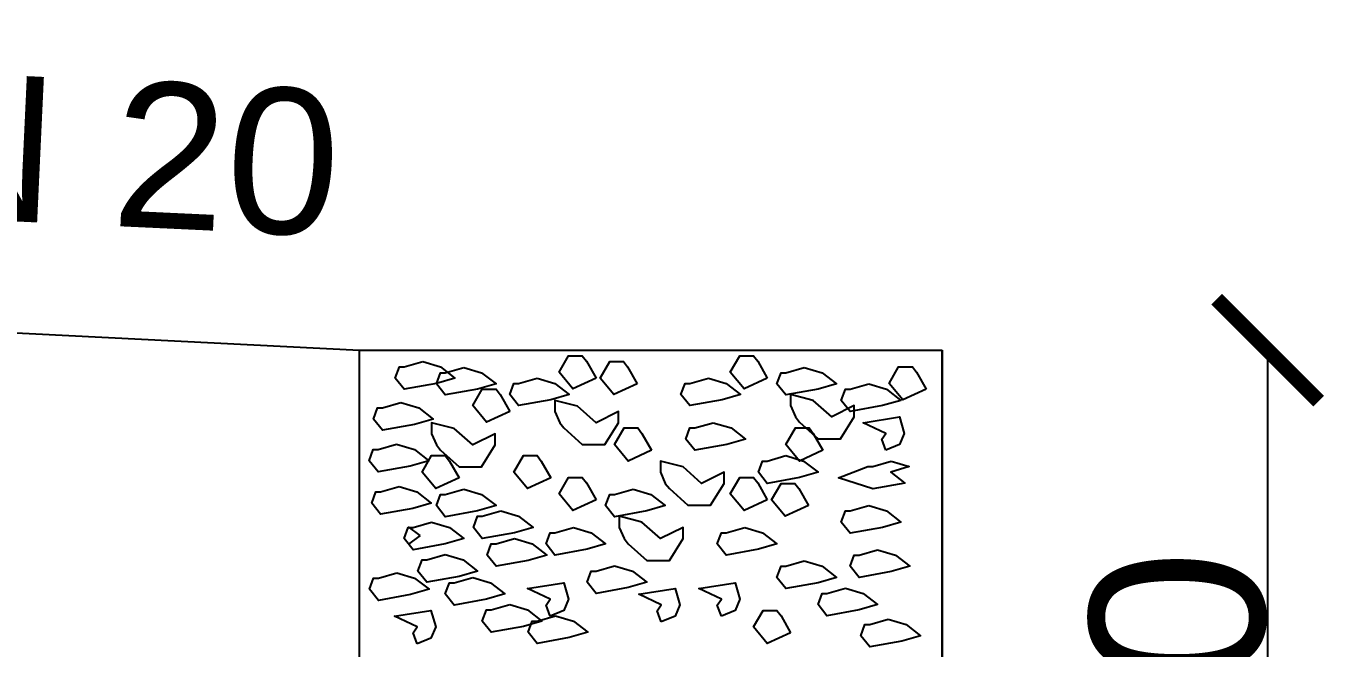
# Model space of a CAD drawing. Header units: metres. Extents: x 145568 to 146222, y 212280 to 212437.
# Drawn here: x 145961.692 to 145963.92, y 212354.165 to 212355.232 of the extents above; entities that cross this region are included whole.
import ezdxf

# ---------------------------------------------------------------- set-up
doc = ezdxf.new("R2010")
doc.units = ezdxf.units.M
doc.styles.get("Standard").update_dxf_attribs({"font": 'arial.ttf'})
doc.dimstyles.new('Scale-100 Metre', dxfattribs={"dimtxt": 0.3, "dimasz": 0.175, "dimexe": 0.125, "dimexo": 0.0625, "dimgap": 0, "dimtad": 1, "dimzin": 3, "dimdsep": 46, "dimtxsty": 'Standard', "dimblk": 'ARCHTICK', "dimcen": -0.09, "dimse1": 1, "dimse2": 1, "dimclrd": 3, "dimclrt": 7, "dimadec": 0, "dimazin": 0, "dimtfac": 0.65, "dimtofl": 0, "dimtmove": 0, "dimatfit": 3, "dimfxl": 0, "dimtzin": 0, "dimlwd": -1, "dimarcsym": 0})

# ---------------------------------------------------------------- blocks, each defined once
blk = doc.blocks.new('_ArchTick')
at = {"color": 0, "linetype": 'ByBlock', "const_width": 0.15}
blk.add_lwpolyline([(-0.5, -0.5), (0.5, 0.5)], dxfattribs=at)
blk = doc.blocks.new('*D94')
at = {"color": 3}
blk.add_line((145963.8228, 212354.6761), (145963.8228, 212353.1761), dxfattribs=at)
at = {"layer": 'Defpoints', "color": 0}
for p in [(145963.2645, 212354.6761), (145963.2645, 212353.1761), (145963.8228, 212353.1761)]:
    blk.add_point(p, dxfattribs=at)
at = {"color": 3, "xscale": 0.175, "yscale": 0.175, "zscale": 0.175}
for p, rotation in [((145963.8228, 212354.6761), 90), ((145963.8228, 212353.1761), 270)]:
    blk.add_blockref('_ArchTick', p, dxfattribs=dict(at, rotation=rotation))
at = {"color": 7, "insert": (145963.6696, 212353.9261), "char_height": 0.3, "attachment_point": 5, "rotation": 90}
blk.add_mtext('1.50', dxfattribs=at)

msp = doc.modelspace()

# ---------------------------------------------------------------- linework, layer by layer
at = {"color": 1, "ltscale": 7}
msp.add_line((145957.6508, 212354.9068, -0.1885), (145962.2645, 212354.6761, -0.1885), dxfattribs=at)
for p, q in [((145962.2645, 212353.1761, -0.1885), (145962.2645, 212354.6761, -0.1885)), ((145962.2645, 212354.6761, -0.1885), (145963.2395, 212354.6761, -0.1885)), ((145963.2645, 212353.1761, -0.1885), (145963.2645, 212354.6761, -0.1885))]:
    msp.add_line(p, q)
at = {"color": 8}
for q in [(145962.3487, 212354.3729, -0.1885), (145962.3487, 212354.3431, -0.1885)]:
    msp.add_line((145962.3682, 212354.358, -0.1885), q, dxfattribs=at)
at = {"color": 175, "elevation": -0.1413}
msp.add_lwpolyline([(145963.2645, 212354.6761), (145963.2645, 212353.1761), (145962.2645, 212353.1761), (145962.2645, 212354.6761), (145963.2645, 212354.6761)], dxfattribs=at)
at = {"color": 8, "elevation": -0.1413}
for points in [[(145962.3728, 212354.6565), (145962.4034, 212354.6474), (145962.4281, 212354.6282), (145962.3963, 212354.6191), (145962.341, 212354.6091), (145962.3258, 212354.6282), (145962.3328, 212354.6474), (145962.341, 212354.6474)], [(145962.3728, 212354.6565), (145962.4034, 212354.6474), (145962.4281, 212354.6282), (145962.3963, 212354.6191), (145962.341, 212354.6091), (145962.3258, 212354.6282), (145962.3328, 212354.6474), (145962.341, 212354.6474)], [(145962.6703, 212354.6282), (145962.6303, 212354.6099), (145962.6068, 212354.6382), (145962.6232, 212354.6665), (145962.6467, 212354.6665), (145962.6538, 212354.6574)], [(145962.6703, 212354.6282), (145962.6303, 212354.6099), (145962.6068, 212354.6382), (145962.6232, 212354.6665), (145962.6467, 212354.6665), (145962.6538, 212354.6574)], [(145962.7408, 212354.6182), (145962.7008, 212354.5999), (145962.6773, 212354.6282), (145962.6938, 212354.6565), (145962.7173, 212354.6565), (145962.7243, 212354.6474)], [(145962.7408, 212354.6182), (145962.7008, 212354.5999), (145962.6773, 212354.6282), (145962.6938, 212354.6565), (145962.7173, 212354.6565), (145962.7243, 212354.6474)], [(145962.9642, 212354.6282), (145962.9242, 212354.6099), (145962.9007, 212354.6382), (145962.9172, 212354.6665), (145962.9407, 212354.6665), (145962.9477, 212354.6574)], [(145962.9642, 212354.6282), (145962.9242, 212354.6099), (145962.9007, 212354.6382), (145962.9172, 212354.6665), (145962.9407, 212354.6665), (145962.9477, 212354.6574)], [(145962.4433, 212354.6465), (145962.4739, 212354.6374), (145962.4986, 212354.6182), (145962.4669, 212354.6091), (145962.4116, 212354.5991), (145962.3963, 212354.6182), (145962.4034, 212354.6374), (145962.4116, 212354.6374)], [(145962.4433, 212354.6465), (145962.4739, 212354.6374), (145962.4986, 212354.6182), (145962.4669, 212354.6091), (145962.4116, 212354.5991), (145962.3963, 212354.6182), (145962.4034, 212354.6374), (145962.4116, 212354.6374)], [(145963.0277, 212354.6465), (145963.0582, 212354.6374), (145963.0829, 212354.6182), (145963.0512, 212354.6091), (145962.9959, 212354.5991), (145962.9806, 212354.6182), (145962.9877, 212354.6374), (145962.9959, 212354.6374)], [(145963.0277, 212354.6465), (145963.0582, 212354.6374), (145963.0829, 212354.6182), (145963.0512, 212354.6091), (145962.9959, 212354.5991), (145962.9806, 212354.6182), (145962.9877, 212354.6374), (145962.9959, 212354.6374)], [(145963.2366, 212354.6091), (145963.1966, 212354.5908), (145963.1731, 212354.6191), (145963.1896, 212354.6474), (145963.2131, 212354.6474), (145963.2201, 212354.6382)], [(145963.2366, 212354.6091), (145963.1966, 212354.5908), (145963.1731, 212354.6191), (145963.1896, 212354.6474), (145963.2131, 212354.6474), (145963.2201, 212354.6382)], [(145962.5221, 212354.5708), (145962.4821, 212354.5525), (145962.4586, 212354.5808), (145962.4751, 212354.6091), (145962.4986, 212354.6091), (145962.5057, 212354.5999)], [(145962.5221, 212354.5708), (145962.4821, 212354.5525), (145962.4586, 212354.5808), (145962.4751, 212354.6091), (145962.4986, 212354.6091), (145962.5057, 212354.5999)], [(145962.5691, 212354.6282), (145962.5997, 212354.6191), (145962.6244, 212354.5999), (145962.5927, 212354.5908), (145962.5374, 212354.5808), (145962.5221, 212354.5999), (145962.5292, 212354.6191), (145962.5374, 212354.6191)], [(145962.5691, 212354.6282), (145962.5997, 212354.6191), (145962.6244, 212354.5999), (145962.5927, 212354.5908), (145962.5374, 212354.5808), (145962.5221, 212354.5999), (145962.5292, 212354.6191), (145962.5374, 212354.6191)], [(145962.8631, 212354.6282), (145962.8936, 212354.6191), (145962.9183, 212354.5999), (145962.8866, 212354.5908), (145962.8313, 212354.5808), (145962.816, 212354.5999), (145962.8231, 212354.6191), (145962.8313, 212354.6191)], [(145962.8631, 212354.6282), (145962.8936, 212354.6191), (145962.9183, 212354.5999), (145962.8866, 212354.5908), (145962.8313, 212354.5808), (145962.816, 212354.5999), (145962.8231, 212354.6191), (145962.8313, 212354.6191)], [(145963.1382, 212354.6182), (145963.1688, 212354.6091), (145963.1935, 212354.5899), (145963.1617, 212354.5808), (145963.1065, 212354.5708), (145963.0912, 212354.5899), (145963.0982, 212354.6091), (145963.1065, 212354.6091)], [(145963.1382, 212354.6182), (145963.1688, 212354.6091), (145963.1935, 212354.5899), (145963.1617, 212354.5808), (145963.1065, 212354.5708), (145963.0912, 212354.5899), (145963.0982, 212354.6091), (145963.1065, 212354.6091)], [(145962.3353, 212354.586), (145962.3659, 212354.5768), (145962.3906, 212354.5577), (145962.3588, 212354.5485), (145962.3036, 212354.5385), (145962.2883, 212354.5577), (145962.2953, 212354.5768), (145962.3036, 212354.5768)], [(145962.3353, 212354.586), (145962.3659, 212354.5768), (145962.3906, 212354.5577), (145962.3588, 212354.5485), (145962.3036, 212354.5385), (145962.2883, 212354.5577), (145962.2953, 212354.5768), (145962.3036, 212354.5768)], [(145962.615, 212354.5425), (145962.6467, 212354.5142), (145962.6855, 212354.5142), (145962.7091, 212354.5516), (145962.7091, 212354.5708), (145962.6703, 212354.5516), (145962.6385, 212354.5799), (145962.5997, 212354.5899), (145962.5997, 212354.5708), (145962.6079, 212354.5516)], [(145962.615, 212354.5425), (145962.6467, 212354.5142), (145962.6855, 212354.5142), (145962.7091, 212354.5516), (145962.7091, 212354.5708), (145962.6703, 212354.5516), (145962.6385, 212354.5799), (145962.5997, 212354.5899), (145962.5997, 212354.5708), (145962.6079, 212354.5516)], [(145963.0194, 212354.5525), (145963.0512, 212354.5241), (145963.09, 212354.5241), (145963.1135, 212354.5616), (145963.1135, 212354.5808), (145963.0747, 212354.5616), (145963.043, 212354.5899), (145963.0042, 212354.5999), (145963.0042, 212354.5808), (145963.0124, 212354.5616)], [(145963.0194, 212354.5525), (145963.0512, 212354.5241), (145963.09, 212354.5241), (145963.1135, 212354.5616), (145963.1135, 212354.5808), (145963.0747, 212354.5616), (145963.043, 212354.5899), (145963.0042, 212354.5999), (145963.0042, 212354.5808), (145963.0124, 212354.5616)], [(145962.4034, 212354.5042), (145962.4351, 212354.4759), (145962.4739, 212354.4759), (145962.4974, 212354.5133), (145962.4974, 212354.5325), (145962.4586, 212354.5133), (145962.4269, 212354.5416), (145962.3881, 212354.5516), (145962.3881, 212354.5325), (145962.3963, 212354.5133)], [(145962.4034, 212354.5042), (145962.4351, 212354.4759), (145962.4739, 212354.4759), (145962.4974, 212354.5133), (145962.4974, 212354.5325), (145962.4586, 212354.5133), (145962.4269, 212354.5416), (145962.3881, 212354.5516), (145962.3881, 212354.5325), (145962.3963, 212354.5133)], [(145962.7655, 212354.5042), (145962.7255, 212354.4858), (145962.702, 212354.5142), (145962.7185, 212354.5425), (145962.742, 212354.5425), (145962.749, 212354.5333)], [(145962.7655, 212354.5042), (145962.7255, 212354.4858), (145962.702, 212354.5142), (145962.7185, 212354.5425), (145962.742, 212354.5425), (145962.749, 212354.5333)], [(145962.8713, 212354.5516), (145962.9019, 212354.5425), (145962.9266, 212354.5233), (145962.8948, 212354.5142), (145962.8396, 212354.5042), (145962.8243, 212354.5233), (145962.8313, 212354.5425), (145962.8396, 212354.5425)], [(145962.8713, 212354.5516), (145962.9019, 212354.5425), (145962.9266, 212354.5233), (145962.8948, 212354.5142), (145962.8396, 212354.5042), (145962.8243, 212354.5233), (145962.8313, 212354.5425), (145962.8396, 212354.5425)], [(145963.0594, 212354.5042), (145963.0194, 212354.4858), (145962.9959, 212354.5142), (145963.0124, 212354.5425), (145963.0359, 212354.5425), (145963.043, 212354.5333)], [(145963.0594, 212354.5042), (145963.0194, 212354.4858), (145962.9959, 212354.5142), (145963.0124, 212354.5425), (145963.0359, 212354.5425), (145963.043, 212354.5333)], [(145963.1676, 212354.5042), (145963.1605, 212354.5233), (145963.1676, 212354.5333), (145963.1288, 212354.5516), (145963.1911, 212354.5616), (145963.1993, 212354.5333), (145963.1911, 212354.5142)], [(145963.1676, 212354.5042), (145963.1605, 212354.5233), (145963.1676, 212354.5333), (145963.1288, 212354.5516), (145963.1911, 212354.5616), (145963.1993, 212354.5333), (145963.1911, 212354.5142)], [(145962.3279, 212354.5147), (145962.3585, 212354.5055), (145962.3832, 212354.4864), (145962.3515, 212354.4772), (145962.2962, 212354.4672), (145962.2809, 212354.4864), (145962.288, 212354.5055), (145962.2962, 212354.5055)], [(145962.4351, 212354.4567), (145962.3951, 212354.4384), (145962.3716, 212354.4667), (145962.3881, 212354.495), (145962.4116, 212354.495), (145962.4186, 212354.4858)], [(145962.4351, 212354.4567), (145962.3951, 212354.4384), (145962.3716, 212354.4667), (145962.3881, 212354.495), (145962.4116, 212354.495), (145962.4186, 212354.4858)], [(145962.5927, 212354.4567), (145962.5527, 212354.4384), (145962.5292, 212354.4667), (145962.5456, 212354.495), (145962.5691, 212354.495), (145962.5762, 212354.4858)], [(145962.5927, 212354.4567), (145962.5527, 212354.4384), (145962.5292, 212354.4667), (145962.5456, 212354.495), (145962.5691, 212354.495), (145962.5762, 212354.4858)], [(145962.7961, 212354.4384), (145962.8278, 212354.4101), (145962.8666, 212354.4101), (145962.8901, 212354.4475), (145962.8901, 212354.4667), (145962.8513, 212354.4475), (145962.8196, 212354.4759), (145962.7808, 212354.4858), (145962.7808, 212354.4667), (145962.789, 212354.4475)], [(145962.7961, 212354.4384), (145962.8278, 212354.4101), (145962.8666, 212354.4101), (145962.8901, 212354.4475), (145962.8901, 212354.4667), (145962.8513, 212354.4475), (145962.8196, 212354.4759), (145962.7808, 212354.4858), (145962.7808, 212354.4667), (145962.789, 212354.4475)], [(145962.9959, 212354.495), (145963.0265, 212354.4858), (145963.0512, 212354.4667), (145963.0194, 212354.4575), (145962.9642, 212354.4475), (145962.9489, 212354.4667), (145962.956, 212354.4858), (145962.9642, 212354.4858)], [(145962.9959, 212354.495), (145963.0265, 212354.4858), (145963.0512, 212354.4667), (145963.0194, 212354.4575), (145962.9642, 212354.4475), (145962.9489, 212354.4667), (145962.956, 212354.4858), (145962.9642, 212354.4858)], [(145963.1769, 212354.4854), (145963.2074, 212354.4763), (145963.1761, 212354.4667), (145963.2004, 212354.448), (145963.1451, 212354.438), (145963.0863, 212354.4571), (145963.1369, 212354.4763), (145963.1451, 212354.4763)], [(145962.6703, 212354.4192), (145962.6303, 212354.4009), (145962.6068, 212354.4292), (145962.6232, 212354.4575), (145962.6467, 212354.4575), (145962.6538, 212354.4484)], [(145962.6703, 212354.4192), (145962.6303, 212354.4009), (145962.6068, 212354.4292), (145962.6232, 212354.4575), (145962.6467, 212354.4575), (145962.6538, 212354.4484)], [(145962.9642, 212354.4192), (145962.9242, 212354.4009), (145962.9007, 212354.4292), (145962.9172, 212354.4575), (145962.9407, 212354.4575), (145962.9477, 212354.4484)], [(145962.9642, 212354.4192), (145962.9242, 212354.4009), (145962.9007, 212354.4292), (145962.9172, 212354.4575), (145962.9407, 212354.4575), (145962.9477, 212354.4484)], [(145962.3324, 212354.4418), (145962.363, 212354.4327), (145962.3876, 212354.4135), (145962.3559, 212354.4043), (145962.3006, 212354.3944), (145962.2854, 212354.4135), (145962.2924, 212354.4327), (145962.3006, 212354.4327)], [(145962.4433, 212354.4376), (145962.4739, 212354.4284), (145962.4986, 212354.4092), (145962.4669, 212354.4001), (145962.4116, 212354.3901), (145962.3963, 212354.4092), (145962.4034, 212354.4284), (145962.4116, 212354.4284)], [(145962.4433, 212354.4376), (145962.4739, 212354.4284), (145962.4986, 212354.4092), (145962.4669, 212354.4001), (145962.4116, 212354.3901), (145962.3963, 212354.4092), (145962.4034, 212354.4284), (145962.4116, 212354.4284)], [(145962.7337, 212354.4376), (145962.7643, 212354.4284), (145962.789, 212354.4092), (145962.7573, 212354.4001), (145962.702, 212354.3901), (145962.6867, 212354.4092), (145962.6938, 212354.4284), (145962.702, 212354.4284)], [(145962.7337, 212354.4376), (145962.7643, 212354.4284), (145962.789, 212354.4092), (145962.7573, 212354.4001), (145962.702, 212354.3901), (145962.6867, 212354.4092), (145962.6938, 212354.4284), (145962.702, 212354.4284)], [(145963.0347, 212354.4092), (145962.9948, 212354.3909), (145962.9712, 212354.4192), (145962.9877, 212354.4475), (145963.0112, 212354.4475), (145963.0183, 212354.4384)], [(145963.0347, 212354.4092), (145962.9948, 212354.3909), (145962.9712, 212354.4192), (145962.9877, 212354.4475), (145963.0112, 212354.4475), (145963.0183, 212354.4384)], [(145963.1382, 212354.4092), (145963.1688, 212354.4001), (145963.1935, 212354.3809), (145963.1617, 212354.3718), (145963.1065, 212354.3618), (145963.0912, 212354.3809), (145963.0982, 212354.4001), (145963.1065, 212354.4001)], [(145963.1382, 212354.4092), (145963.1688, 212354.4001), (145963.1935, 212354.3809), (145963.1617, 212354.3718), (145963.1065, 212354.3618), (145963.0912, 212354.3809), (145963.0982, 212354.4001), (145963.1065, 212354.4001)], [(145962.5068, 212354.4001), (145962.5374, 212354.3909), (145962.5621, 212354.3718), (145962.5303, 212354.3626), (145962.4751, 212354.3526), (145962.4598, 212354.3718), (145962.4669, 212354.3909), (145962.4751, 212354.3909)], [(145962.5068, 212354.4001), (145962.5374, 212354.3909), (145962.5621, 212354.3718), (145962.5303, 212354.3626), (145962.4751, 212354.3526), (145962.4598, 212354.3718), (145962.4669, 212354.3909), (145962.4751, 212354.3909)], [(145962.7255, 212354.3435), (145962.7573, 212354.3152), (145962.7961, 212354.3152), (145962.8196, 212354.3526), (145962.8196, 212354.3718), (145962.7808, 212354.3526), (145962.749, 212354.3809), (145962.7102, 212354.3909), (145962.7102, 212354.3718), (145962.7185, 212354.3526)], [(145962.7255, 212354.3435), (145962.7573, 212354.3152), (145962.7961, 212354.3152), (145962.8196, 212354.3526), (145962.8196, 212354.3718), (145962.7808, 212354.3526), (145962.749, 212354.3809), (145962.7102, 212354.3909), (145962.7102, 212354.3718), (145962.7185, 212354.3526)], [(145962.3881, 212354.3809), (145962.4186, 212354.3718), (145962.4433, 212354.3526), (145962.4116, 212354.3435), (145962.3563, 212354.3335), (145962.341, 212354.3526), (145962.3481, 212354.3718), (145962.3563, 212354.3718)], [(145962.3881, 212354.3809), (145962.4186, 212354.3718), (145962.4433, 212354.3526), (145962.4116, 212354.3435), (145962.3563, 212354.3335), (145962.341, 212354.3526), (145962.3481, 212354.3718), (145962.3563, 212354.3718)], [(145962.6315, 212354.3718), (145962.662, 212354.3626), (145962.6867, 212354.3435), (145962.655, 212354.3343), (145962.5997, 212354.3243), (145962.5844, 212354.3435), (145962.5915, 212354.3626), (145962.5997, 212354.3626)], [(145962.6315, 212354.3718), (145962.662, 212354.3626), (145962.6867, 212354.3435), (145962.655, 212354.3343), (145962.5997, 212354.3243), (145962.5844, 212354.3435), (145962.5915, 212354.3626), (145962.5997, 212354.3626)], [(145962.9254, 212354.3718), (145962.956, 212354.3626), (145962.9806, 212354.3435), (145962.9489, 212354.3343), (145962.8936, 212354.3243), (145962.8784, 212354.3435), (145962.8854, 212354.3626), (145962.8936, 212354.3626)], [(145962.9254, 212354.3718), (145962.956, 212354.3626), (145962.9806, 212354.3435), (145962.9489, 212354.3343), (145962.8936, 212354.3243), (145962.8784, 212354.3435), (145962.8854, 212354.3626), (145962.8936, 212354.3626)], [(145962.5303, 212354.3526), (145962.5609, 212354.3435), (145962.5856, 212354.3243), (145962.5539, 212354.3152), (145962.4986, 212354.3052), (145962.4833, 212354.3243), (145962.4904, 212354.3435), (145962.4986, 212354.3435)], [(145962.5303, 212354.3526), (145962.5609, 212354.3435), (145962.5856, 212354.3243), (145962.5539, 212354.3152), (145962.4986, 212354.3052), (145962.4833, 212354.3243), (145962.4904, 212354.3435), (145962.4986, 212354.3435)], [(145962.4116, 212354.3252), (145962.4422, 212354.316), (145962.4669, 212354.2969), (145962.4351, 212354.2877), (145962.3798, 212354.2777), (145962.3646, 212354.2969), (145962.3716, 212354.316), (145962.3798, 212354.316)], [(145962.4116, 212354.3252), (145962.4422, 212354.316), (145962.4669, 212354.2969), (145962.4351, 212354.2877), (145962.3798, 212354.2777), (145962.3646, 212354.2969), (145962.3716, 212354.316), (145962.3798, 212354.316)], [(145963.1535, 212354.3335), (145963.1841, 212354.3243), (145963.2087, 212354.3052), (145963.177, 212354.296), (145963.1217, 212354.286), (145963.1065, 212354.3052), (145963.1135, 212354.3243), (145963.1217, 212354.3243)], [(145963.1535, 212354.3335), (145963.1841, 212354.3243), (145963.2087, 212354.3052), (145963.177, 212354.296), (145963.1217, 212354.286), (145963.1065, 212354.3052), (145963.1135, 212354.3243), (145963.1217, 212354.3243)], [(145962.702, 212354.306), (145962.7326, 212354.2969), (145962.7573, 212354.2777), (145962.7255, 212354.2685), (145962.6703, 212354.2586), (145962.655, 212354.2777), (145962.662, 212354.2969), (145962.6703, 212354.2969)], [(145962.702, 212354.306), (145962.7326, 212354.2969), (145962.7573, 212354.2777), (145962.7255, 212354.2685), (145962.6703, 212354.2586), (145962.655, 212354.2777), (145962.662, 212354.2969), (145962.6703, 212354.2969)], [(145963.0277, 212354.3143), (145963.0582, 212354.3052), (145963.0829, 212354.286), (145963.0512, 212354.2769), (145962.9959, 212354.2669), (145962.9806, 212354.286), (145962.9877, 212354.3052), (145962.9959, 212354.3052)], [(145963.0277, 212354.3143), (145963.0582, 212354.3052), (145963.0829, 212354.286), (145963.0512, 212354.2769), (145962.9959, 212354.2669), (145962.9806, 212354.286), (145962.9877, 212354.3052), (145962.9959, 212354.3052)], [(145962.3285, 212354.2941), (145962.359, 212354.2849), (145962.3837, 212354.2658), (145962.352, 212354.2566), (145962.2967, 212354.2466), (145962.2814, 212354.2658), (145962.2885, 212354.2849), (145962.2967, 212354.2849)], [(145962.4586, 212354.286), (145962.4892, 212354.2769), (145962.5139, 212354.2577), (145962.4821, 212354.2486), (145962.4269, 212354.2386), (145962.4116, 212354.2577), (145962.4186, 212354.2769), (145962.4269, 212354.2769)], [(145962.4586, 212354.286), (145962.4892, 212354.2769), (145962.5139, 212354.2577), (145962.4821, 212354.2486), (145962.4269, 212354.2386), (145962.4116, 212354.2577), (145962.4186, 212354.2769), (145962.4269, 212354.2769)], [(145962.5915, 212354.2194), (145962.5844, 212354.2386), (145962.5915, 212354.2486), (145962.5527, 212354.2669), (145962.615, 212354.2769), (145962.6232, 212354.2486), (145962.615, 212354.2294)], [(145962.5915, 212354.2194), (145962.5844, 212354.2386), (145962.5915, 212354.2486), (145962.5527, 212354.2669), (145962.615, 212354.2769), (145962.6232, 212354.2486), (145962.615, 212354.2294)], [(145962.8854, 212354.2194), (145962.8784, 212354.2386), (145962.8854, 212354.2486), (145962.8466, 212354.2669), (145962.9089, 212354.2769), (145962.9172, 212354.2486), (145962.9089, 212354.2294)], [(145962.8854, 212354.2194), (145962.8784, 212354.2386), (145962.8854, 212354.2486), (145962.8466, 212354.2669), (145962.9089, 212354.2769), (145962.9172, 212354.2486), (145962.9089, 212354.2294)], [(145962.7823, 212354.2098), (145962.7753, 212354.2289), (145962.7823, 212354.2389), (145962.7435, 212354.2573), (145962.8058, 212354.2672), (145962.8141, 212354.2389), (145962.8058, 212354.2198)], [(145962.7823, 212354.2098), (145962.7753, 212354.2289), (145962.7823, 212354.2389), (145962.7435, 212354.2573), (145962.8058, 212354.2672), (145962.8141, 212354.2389), (145962.8058, 212354.2198)], [(145963.0982, 212354.2677), (145963.1288, 212354.2586), (145963.1535, 212354.2394), (145963.1217, 212354.2302), (145963.0665, 212354.2203), (145963.0512, 212354.2394), (145963.0582, 212354.2586), (145963.0665, 212354.2586)], [(145963.0982, 212354.2677), (145963.1288, 212354.2586), (145963.1535, 212354.2394), (145963.1217, 212354.2302), (145963.0665, 212354.2203), (145963.0512, 212354.2394), (145963.0582, 212354.2586), (145963.0665, 212354.2586)], [(145962.3634, 212354.172), (145962.3563, 212354.1911), (145962.3634, 212354.2011), (145962.3246, 212354.2194), (145962.3869, 212354.2294), (145962.3951, 212354.2011), (145962.3869, 212354.182)], [(145962.3634, 212354.172), (145962.3563, 212354.1911), (145962.3634, 212354.2011), (145962.3246, 212354.2194), (145962.3869, 212354.2294), (145962.3951, 212354.2011), (145962.3869, 212354.182)], [(145962.5221, 212354.2394), (145962.5527, 212354.2302), (145962.5774, 212354.2111), (145962.5456, 212354.2019), (145962.4904, 212354.1919), (145962.4751, 212354.2111), (145962.4821, 212354.2302), (145962.4904, 212354.2302)], [(145962.5221, 212354.2394), (145962.5527, 212354.2302), (145962.5774, 212354.2111), (145962.5456, 212354.2019), (145962.4904, 212354.1919), (145962.4751, 212354.2111), (145962.4821, 212354.2302), (145962.4904, 212354.2302)], [(145963.0042, 212354.1911), (145962.9642, 212354.1728), (145962.9407, 212354.2011), (145962.9571, 212354.2294), (145962.9806, 212354.2294), (145962.9877, 212354.2203)], [(145963.0042, 212354.1911), (145962.9642, 212354.1728), (145962.9407, 212354.2011), (145962.9571, 212354.2294), (145962.9806, 212354.2294), (145962.9877, 212354.2203)], [(145962.6009, 212354.2203), (145962.6315, 212354.2111), (145962.6561, 212354.1919), (145962.6244, 212354.1828), (145962.5691, 212354.1728), (145962.5539, 212354.1919), (145962.5609, 212354.2111), (145962.5691, 212354.2111)], [(145962.6009, 212354.2203), (145962.6315, 212354.2111), (145962.6561, 212354.1919), (145962.6244, 212354.1828), (145962.5691, 212354.1728), (145962.5539, 212354.1919), (145962.5609, 212354.2111), (145962.5691, 212354.2111)], [(145963.1716, 212354.2143), (145963.2022, 212354.2052), (145963.2269, 212354.186), (145963.1951, 212354.1769), (145963.1399, 212354.1669), (145963.1246, 212354.186), (145963.1316, 212354.2052), (145963.1399, 212354.2052)]]:
    msp.add_lwpolyline(points, close=True, dxfattribs=at)

# ---------------------------------------------------------------- texts
at = {"lineweight": 0, "insert": (145959.8512, 212355.2322, -0.1885), "char_height": 0.25, "width": 2.610354, "attachment_point": 1, "rotation": 357.3305}
msp.add_mtext('{\\C7;SLOPE 1 IN 20}', dxfattribs=at)

# ---------------------------------------------------------------- dimensions: what is measured, and where the dimension line sits
at = {"color": 3}
dim = msp.add_linear_dim(base=(145963.8228, 212353.1761, -0.1413), p1=(145963.2645, 212354.6761, -0.1413), p2=(145963.2645, 212353.1761, -0.1413), angle=90, text='1.50', dimstyle='Scale-100 Metre', override={"dimpost": '\\X'}, dxfattribs=at)
dim.commit()
dim.dimension.update_dxf_attribs({"geometry": '*D94', "text_midpoint": (145963.6696, 212353.9261, -0.1413)})

doc.saveas('drawing.dxf')
